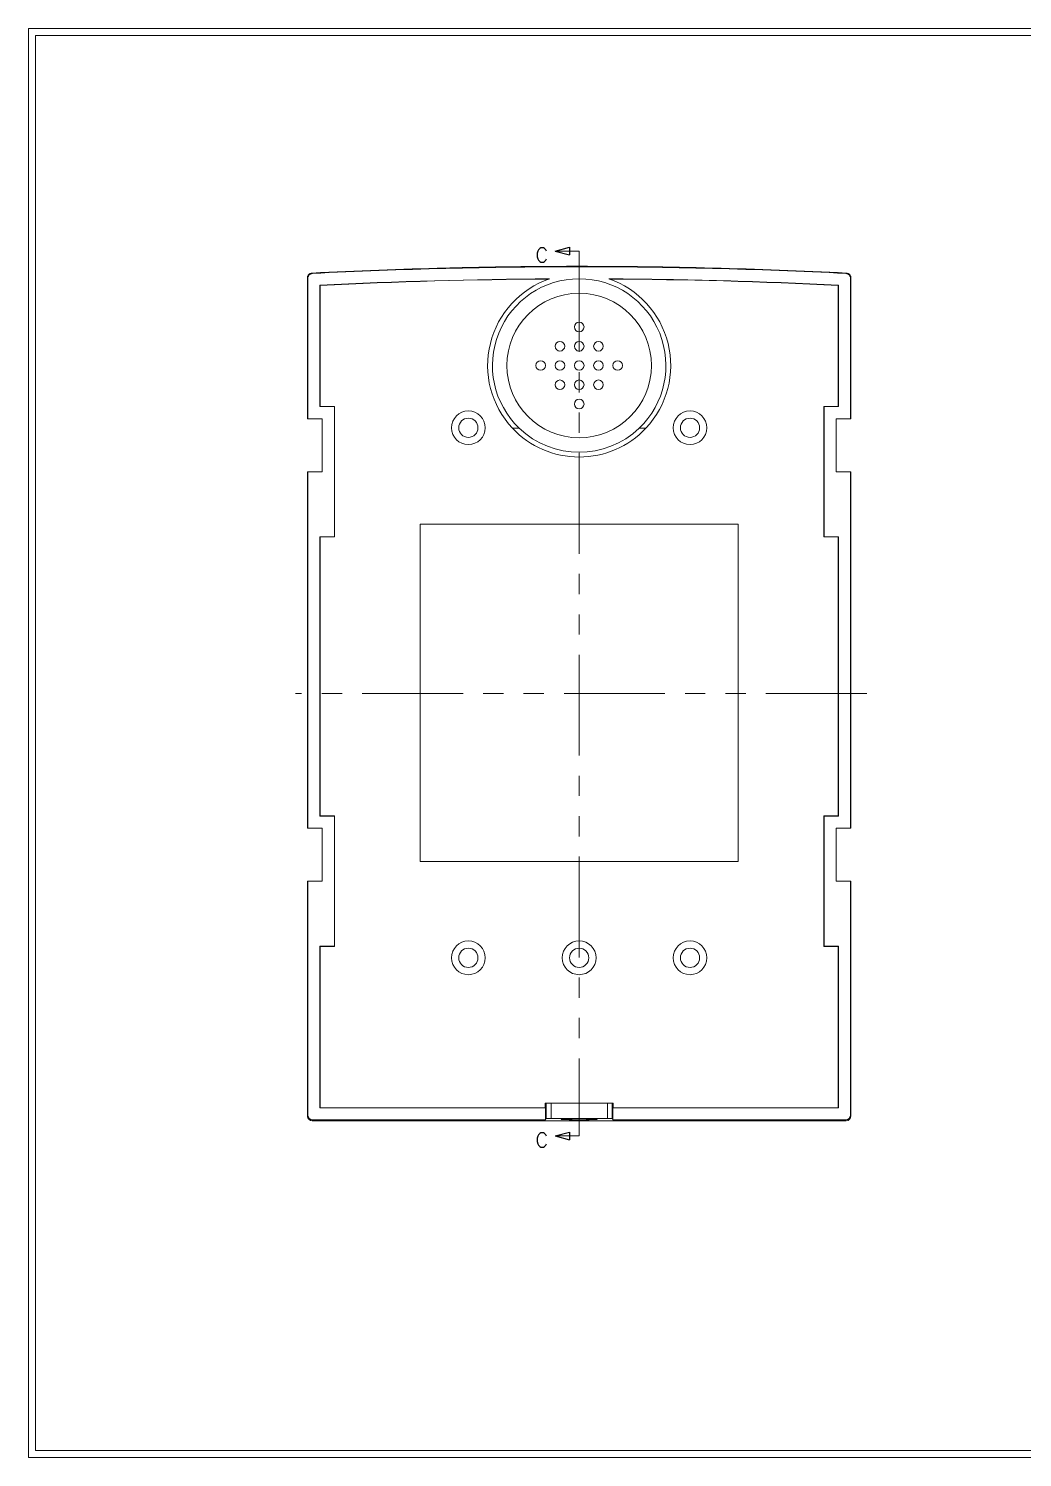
# Model space of a CAD drawing. Extents: x 203 to 616, y 352 to 648.
# Drawn here: x 203.3 to 409.6, y 351.7 to 648.2 of the extents above; entities that cross this region are included whole.
import ezdxf

# ---------------------------------------------------------------- set-up
doc = ezdxf.new("R2010")
doc.units = 0
doc.header["$MEASUREMENT"] = 0
doc.linetypes.add('PHANTOM', pattern=[2.5, 1.25, -0.25, 0.25, -0.25, 0.25, -0.25])
doc.layers.add('5', color=7, linetype='Continuous')
doc.styles.add('blockfont', font='simplex.shx', dxfattribs={"bigfont": 'bigfont'})

# ---------------------------------------------------------------- blocks, each defined once
blk = doc.blocks.new('ASSORTED_DRAFT5')
at = {"color": 13}
for p, q in [((338.34, 99.75, 338.34), (341.34, 100.56)), ((338.34, 99.75, 338.34), (341.34, 98.95)), ((341.34, 100.56), (341.34, 98.95))]:
    blk.add_line(p, q, dxfattribs=at)
blk = doc.blocks.new('ASSORTED_DRAFT6')
at = {"color": 13}
for p, q in [((338.34, 302.3, 338.34), (341.34, 303.1)), ((341.34, 303.1), (341.34, 301.5)), ((338.34, 302.3, 338.34), (341.34, 301.5))]:
    blk.add_line(p, q, dxfattribs=at)

msp = doc.modelspace()

# ---------------------------------------------------------------- linework, layer by layer
at = {"lineweight": 9}
for p, q in [((615.848, 648.208), (203.338, 648.208)), ((203.338, 648.208), (203.338, 351.668)), ((614.428, 646.788), (204.758, 646.788)), ((204.758, 646.788), (204.758, 353.088)), ((614.428, 353.088), (204.758, 353.088)), ((615.848, 351.668), (203.338, 351.668))]:
    msp.add_line(p, q, dxfattribs=at)
at = {"linetype": 'Continuous', "lineweight": 9}
msp.add_arc((262.207, 422.545), 1, 179.98219, 269.99575, dxfattribs=at)
at = {"layer": '5', "color": 1, "linetype": 'PHANTOM', "lineweight": 9, "ltscale": 16.753934}
for p, q in [((312.607, 602.033), (317.607, 602.033)), ((317.607, 602.033), (317.607, 418.387)), ((377.289, 510.207), (258.767, 510.207)), ((312.607, 418.387), (317.607, 418.387))]:
    msp.add_line(p, q, dxfattribs=at)
at = {"layer": '5', "color": 7, "linetype": 'Continuous', "lineweight": 9}
for p, q in [((261.207, 596.465), (261.207, 567.246)), ((261.294, 596.382), (261.294, 567.246)), ((373.92, 567.246), (373.92, 596.382)), ((374.007, 567.246), (374.007, 596.465)), ((263.795, 594.955), (263.795, 569.746)), ((263.838, 594.913), (263.838, 569.789)), ((371.376, 569.789), (371.376, 594.913)), ((371.419, 569.746), (371.419, 594.955)), ((263.795, 569.746), (263.838, 569.789)), ((266.794, 569.746), (263.795, 569.746)), ((266.838, 569.789), (263.838, 569.789)), ((266.794, 569.746), (266.838, 569.789)), ((266.794, 542.746), (266.794, 569.746)), ((266.838, 542.702), (266.838, 569.789)), ((368.42, 569.746), (368.376, 569.789)), ((368.376, 569.789), (371.376, 569.789)), ((368.376, 542.746), (368.376, 569.789)), ((368.42, 542.746), (368.42, 569.746)), ((368.42, 569.746), (371.419, 569.746)), ((371.376, 569.789), (371.419, 569.746)), ((261.294, 567.246), (261.207, 567.246)), ((264.294, 567.246), (261.294, 567.246)), ((264.294, 556.246), (264.294, 567.246)), ((370.92, 567.246), (373.92, 567.246)), ((370.92, 556.246), (370.92, 567.246)), ((374.007, 567.246), (373.92, 567.246)), ((305.157, 565.281), (303.751, 565.281)), ((331.463, 565.281), (330.057, 565.281)), ((261.254, 556.246), (261.245, 553.246)), ((261.254, 556.246), (261.294, 556.246)), ((261.294, 556.246), (261.294, 482.246)), ((261.294, 556.246), (264.294, 556.246)), ((373.92, 556.246), (370.92, 556.246)), ((373.92, 556.246), (373.96, 556.246)), ((373.92, 482.246), (373.92, 556.246)), ((373.969, 553.246), (373.96, 556.246)), ((261.245, 553.246), (261.245, 545.246)), ((373.969, 545.246), (373.969, 553.246)), ((261.207, 545.246), (261.207, 482.246)), ((261.207, 545.246), (261.245, 545.246)), ((263.795, 542.746), (263.795, 484.746)), ((263.795, 542.746), (266.794, 542.746)), ((263.838, 542.702), (263.795, 542.746)), ((263.838, 542.702), (266.838, 542.702)), ((263.838, 542.702), (263.838, 484.789)), ((266.794, 542.746), (266.838, 542.702)), ((284.607, 545.357), (284.607, 475.357)), ((350.607, 545.357), (284.607, 545.357)), ((350.607, 475.357), (350.607, 545.357)), ((368.42, 542.746), (368.376, 542.746)), ((371.419, 542.746), (368.42, 542.746)), ((371.376, 484.789), (371.376, 542.746)), ((371.419, 484.746), (371.419, 542.746)), ((373.969, 545.246), (374.007, 545.246)), ((374.007, 482.246), (374.007, 545.246)), ((263.795, 484.746), (263.838, 484.789)), ((266.794, 484.746), (263.795, 484.746)), ((266.838, 484.789), (263.838, 484.789)), ((266.794, 484.746), (266.838, 484.789)), ((266.794, 457.746), (266.794, 484.746)), ((266.838, 457.702), (266.838, 484.789)), ((368.42, 484.746), (368.376, 484.789)), ((368.376, 484.789), (371.376, 484.789)), ((368.376, 457.702), (368.376, 484.789)), ((368.42, 457.746), (368.42, 484.746)), ((368.42, 484.746), (371.419, 484.746)), ((371.376, 484.789), (371.419, 484.746)), ((261.294, 482.246), (261.207, 482.246)), ((264.294, 482.246), (261.294, 482.246)), ((264.294, 471.246), (264.294, 482.246)), ((370.92, 482.246), (373.92, 482.246)), ((370.92, 471.246), (370.92, 482.246)), ((374.007, 482.246), (373.92, 482.246)), ((284.607, 475.357), (350.607, 475.357)), ((261.254, 471.246), (261.245, 468.246)), ((261.254, 471.246), (261.294, 471.246)), ((261.294, 471.246), (261.294, 422.709)), ((261.294, 471.246), (264.294, 471.246)), ((373.92, 471.246), (370.92, 471.246)), ((373.92, 471.246), (373.96, 471.246)), ((373.92, 422.709), (373.92, 471.246)), ((373.969, 468.246), (373.96, 471.246)), ((261.245, 468.246), (261.245, 460.246)), ((373.969, 460.246), (373.969, 468.246)), ((261.207, 460.246), (261.245, 460.246)), ((261.207, 460.246), (261.207, 422.545)), ((373.969, 460.246), (374.007, 460.246)), ((374.007, 422.545), (374.007, 460.246)), ((263.795, 457.746), (266.794, 457.746)), ((263.795, 457.746), (263.795, 424.21)), ((263.838, 457.702), (263.795, 457.746)), ((263.838, 457.702), (263.838, 424.254)), ((263.838, 457.702), (266.838, 457.702)), ((266.794, 457.746), (266.838, 457.702)), ((368.42, 457.746), (368.376, 457.702)), ((371.376, 457.702), (368.376, 457.702)), ((371.419, 457.746), (368.42, 457.746)), ((371.419, 457.746), (371.376, 457.702)), ((371.376, 424.254), (371.376, 457.702)), ((371.419, 424.21), (371.419, 457.746)), ((263.795, 424.21), (263.838, 424.254)), ((263.795, 424.21), (310.607, 424.21)), ((263.838, 424.254), (310.563, 424.254)), ((310.563, 424.254), (310.563, 425.157)), ((310.764, 425.157), (310.563, 425.157)), ((310.607, 424.21), (310.563, 424.254)), ((310.607, 424.21), (310.607, 421.709)), ((310.764, 425.157), (311.764, 425.157)), ((310.764, 422.005), (310.764, 425.157)), ((311.764, 425.157), (311.764, 422.037)), ((312.707, 425.157), (311.764, 425.157)), ((312.707, 425.157), (314.307, 425.157)), ((320.907, 425.157), (314.307, 425.157)), ((322.507, 425.157), (320.907, 425.157)), ((323.45, 425.157), (322.507, 425.157)), ((323.45, 425.157), (324.45, 425.157)), ((323.45, 422.037), (323.45, 425.157)), ((324.45, 425.157), (324.45, 422.005)), ((324.651, 425.157), (324.45, 425.157)), ((324.651, 424.254), (324.607, 424.21)), ((324.607, 424.21), (371.419, 424.21)), ((324.607, 421.709), (324.607, 424.21)), ((324.651, 424.254), (324.651, 425.157)), ((324.651, 424.254), (371.376, 424.254)), ((371.419, 424.21), (371.376, 424.254)), ((261.207, 422.545), (261.294, 422.709)), ((262.294, 421.709), (262.207, 421.545)), ((262.207, 421.545), (373.007, 421.545)), ((262.294, 421.709), (310.607, 421.709)), ((310.607, 421.709), (310.764, 422.005)), ((311.764, 422.037), (323.45, 422.037)), ((324.45, 422.005), (324.607, 421.709)), ((324.607, 421.709), (372.92, 421.709)), ((373.007, 421.545), (372.92, 421.709)), ((373.92, 422.709), (374.007, 422.545))]:
    msp.add_line(p, q, dxfattribs=at)
for centre, radius in [((317.607, 578.281), 15), ((317.607, 586.281), 1), ((313.607, 582.281), 1), ((317.607, 582.281), 1), ((321.607, 582.282), 1), ((309.607, 578.282), 1), ((313.607, 578.282), 1), ((317.607, 578.281), 1), ((321.607, 578.282), 1), ((325.607, 578.282), 1), ((313.607, 574.282), 1), ((317.607, 574.282), 1), ((321.607, 574.282), 1), ((317.607, 570.282), 1), ((294.607, 565.357), 3.5), ((294.607, 565.357), 2), ((340.607, 565.357), 3.5), ((340.607, 565.357), 2)]:
    msp.add_circle(centre, radius, dxfattribs=at)
at = {"layer": '5', "color": 7, "linetype": 'Continuous', "lineweight": 9, "extrusion": (0, 0, -1)}
for centre, radius in [((-294.607, 455.357), 3.5), ((-294.607, 455.357), 2), ((-317.607, 455.357), 3.5), ((-317.607, 455.357), 2), ((-340.607, 455.357), 3.5), ((-340.607, 455.357), 2)]:
    msp.add_circle(centre, radius, dxfattribs=at)
at = {"layer": '5', "color": 7, "linetype": 'Continuous', "lineweight": 9}
for radius, start, end in [(19, 108.83153, 223.17355), (18, 313.76174, 226.23826), (19, 316.82645, 71.16882)]:
    msp.add_arc((317.607, 578.281), radius, start, end, dxfattribs=at)
at = {"layer": '5', "color": 7, "linetype": 'Continuous', "lineweight": 9, "extrusion": (0, 0, -1)}
for radius, start, end in [(19, 223.17355, 316.82645), (18, 226.23826, 313.76174)]:
    msp.add_arc((-317.607, 578.281), radius, start, end, dxfattribs=at)
for centre, major_axis, start_param, end_param in [((262.207, 422.546), (-0.47, -0.883), 5.7942619, 7.3644863), ((373.007, 422.546), (0.47, -0.883), 5.2018843, 6.7721087)]:
    msp.add_ellipse(centre, major_axis=major_axis, ratio=0.9993109, start_param=start_param, end_param=end_param, dxfattribs=at)
at = {"layer": '5', "color": 7, "linetype": 'Continuous', "lineweight": 9}
for centre, major_axis, ratio, start_param, end_param in [((262.294, 422.71), (-0.47, -0.883), 0.9993109, 5.2018843, 6.7721087), ((311.764, 422.004), (1, 0), 0.0327873, 1.5707963, 3.1241394), ((317.607, 421.853), (3.752, 0), 0.0328049, 4.712389, 10.9955743), ((323.45, 422.004), (1, 0), 0.0327873, 0.0174533, 1.5707963), ((372.92, 422.71), (0.47, -0.883), 0.9993109, 5.7942619, 7.3644863)]:
    msp.add_ellipse(centre, major_axis=major_axis, ratio=ratio, start_param=start_param, end_param=end_param, dxfattribs=at)
for points, knots in [([(261.207, 596.465), (261.207, 596.529), (261.213, 596.592), (261.237, 596.716), (261.255, 596.777), (261.302, 596.895), (261.331, 596.951), (261.399, 597.057), (261.438, 597.108), (261.525, 597.2), (261.573, 597.241), (261.676, 597.315), (261.731, 597.347), (261.846, 597.4), (261.905, 597.421), (262.029, 597.451), (262.092, 597.46), (262.156, 597.464)], [0, 0, 0, 0, 0.125, 0.125, 0.25, 0.25, 0.375, 0.375, 0.5, 0.5, 0.625, 0.625, 0.75, 0.75, 0.875, 0.875, 1, 1, 1, 1]), ([(261.294, 596.382), (261.288, 596.388), (261.282, 596.393), (261.277, 596.399), (261.268, 596.407), (261.259, 596.416), (261.25, 596.424), (261.236, 596.438), (261.221, 596.451), (261.207, 596.465)], [0, 0, 0, 0, 0.2028882, 0.2028882, 0.2028882, 0.5031485, 0.5031485, 0.5031485, 1, 1, 1, 1]), ([(262.244, 597.381), (262.18, 597.377), (262.117, 597.368), (261.995, 597.338), (261.934, 597.317), (261.819, 597.264), (261.765, 597.233), (261.662, 597.159), (261.613, 597.117), (261.526, 597.025), (261.487, 596.976), (261.419, 596.869), (261.389, 596.812), (261.342, 596.695), (261.325, 596.635), (261.3, 596.51), (261.294, 596.446), (261.294, 596.382)], [0, 0, 0, 0, 0.125, 0.125, 0.25, 0.25, 0.375, 0.375, 0.5, 0.5, 0.625, 0.625, 0.75, 0.75, 0.875, 0.875, 1, 1, 1, 1]), ([(373.058, 597.464), (363.822, 597.932), (354.581, 598.284), (336.097, 598.752), (326.852, 598.869), (312.982, 598.869), (308.359, 598.84), (299.114, 598.723), (294.492, 598.635), (280.63, 598.283), (271.391, 597.932), (262.156, 597.464)], [0, 0, 0, 0, 0.25, 0.25, 0.5, 0.5, 0.625, 0.625, 0.75, 0.75, 1, 1, 1, 1]), ([(262.156, 597.464), (262.168, 597.453), (262.179, 597.442), (262.191, 597.43), (262.2, 597.422), (262.209, 597.414), (262.217, 597.406), (262.22, 597.403), (262.223, 597.4), (262.226, 597.397), (262.232, 597.392), (262.238, 597.386), (262.244, 597.381)], [0, 0, 0, 0, 0.399884, 0.399884, 0.399884, 0.699942, 0.699942, 0.699942, 0.7971118, 0.7971118, 0.7971118, 1, 1, 1, 1]), ([(372.97, 597.381), (363.75, 597.848), (354.523, 598.198), (336.068, 598.665), (326.838, 598.782), (312.99, 598.782), (308.373, 598.753), (299.143, 598.636), (294.529, 598.548), (280.688, 598.198), (271.464, 597.848), (262.244, 597.381)], [0, 0, 0, 0, 0.25, 0.25, 0.5, 0.5, 0.625, 0.625, 0.75, 0.75, 1, 1, 1, 1]), ([(371.419, 594.955), (363.478, 595.347), (355.533, 595.652), (339.639, 596.088), (331.689, 596.22), (323.74, 596.264)], [0, 0, 0, 0, 0.5, 0.5, 1, 1, 1, 1]), ([(372.97, 597.381), (372.982, 597.392), (372.994, 597.403), (373.005, 597.414), (373.014, 597.422), (373.023, 597.43), (373.032, 597.439), (373.039, 597.446), (373.046, 597.453), (373.054, 597.46), (373.058, 597.464)], [0, 0, 0, 0, 0.399884, 0.399884, 0.399884, 0.699942, 0.699942, 0.699942, 0.9535388, 1, 1, 1, 1]), ([(373.92, 596.382), (373.92, 596.446), (373.914, 596.509), (373.89, 596.633), (373.872, 596.694), (373.825, 596.812), (373.796, 596.868), (373.728, 596.974), (373.688, 597.025), (373.601, 597.117), (373.554, 597.158), (373.451, 597.232), (373.395, 597.264), (373.281, 597.317), (373.221, 597.338), (373.097, 597.368), (373.034, 597.377), (372.97, 597.381)], [0, 0, 0, 0, 0.125, 0.125, 0.25, 0.25, 0.375, 0.375, 0.5, 0.5, 0.625, 0.625, 0.75, 0.75, 0.875, 0.875, 1, 1, 1, 1]), ([(373.058, 597.464), (373.122, 597.46), (373.184, 597.451), (373.306, 597.421), (373.367, 597.4), (373.482, 597.347), (373.537, 597.315), (373.639, 597.242), (373.688, 597.2), (373.775, 597.108), (373.814, 597.059), (373.883, 596.952), (373.912, 596.895), (373.959, 596.778), (373.977, 596.718), (374.001, 596.593), (374.007, 596.529), (374.007, 596.465)], [0, 0, 0, 0, 0.125, 0.125, 0.25, 0.25, 0.375, 0.375, 0.5, 0.5, 0.625, 0.625, 0.75, 0.75, 0.875, 0.875, 1, 1, 1, 1]), ([(374.01, 596.468), (374.007, 596.465), (374.003, 596.462), (374, 596.458), (373.99, 596.449), (373.977, 596.436), (373.964, 596.424), (373.955, 596.416), (373.946, 596.407), (373.937, 596.399), (373.932, 596.393), (373.926, 596.388), (373.92, 596.382)], [0, 0, 0, 0, 0.0464612, 0.0464612, 0.0464612, 0.4968515, 0.4968515, 0.4968515, 0.7971118, 0.7971118, 0.7971118, 1, 1, 1, 1]), ([(263.795, 594.955), (263.802, 594.948), (263.809, 594.941), (263.816, 594.934), (263.824, 594.927), (263.831, 594.92), (263.838, 594.913)], [0, 0, 0, 0, 0.5, 0.5, 0.5, 1, 1, 1, 1]), ([(371.419, 594.955), (371.412, 594.948), (371.405, 594.941), (371.397, 594.934), (371.39, 594.927), (371.383, 594.92), (371.376, 594.913)], [0, 0, 0, 0, 0.5, 0.5, 0.5, 1, 1, 1, 1])]:
    msp.add_open_spline(points, degree=3, knots=knots, dxfattribs=at)
for points in [[(311.474, 596.264), (295.574, 596.175), (279.679, 595.738), (263.795, 594.955)], [(311.345, 596.22), (295.503, 596.129), (279.666, 595.694), (263.838, 594.913)], [(371.376, 594.913), (355.551, 595.693), (339.712, 596.129), (323.868, 596.22)]]:
    msp.add_open_spline(points, degree=3, dxfattribs=at)

# ---------------------------------------------------------------- block references
at = {"layer": '5', "color": 1, "linetype": 'PHANTOM', "lineweight": 9, "ltscale": 16.753934}
for name, p in [('ASSORTED_DRAFT6', (-25.73, 299.733)), ('ASSORTED_DRAFT5', (-25.73, 318.633))]:
    msp.add_blockref(name, p, dxfattribs=at)

# ---------------------------------------------------------------- texts
at = {"layer": '5', "color": 1, "linetype": 'PHANTOM', "lineweight": 9, "ltscale": 16.753934, "char_height": 3, "attachment_point": 7, "line_spacing_factor": 0.903614, "style": 'blockfont'}
for insert in [(308.508, 599.713), (308.508, 416.067)]:
    msp.add_mtext('\\W01.000;C', dxfattribs=dict(at, insert=insert))

doc.saveas('drawing.dxf')
